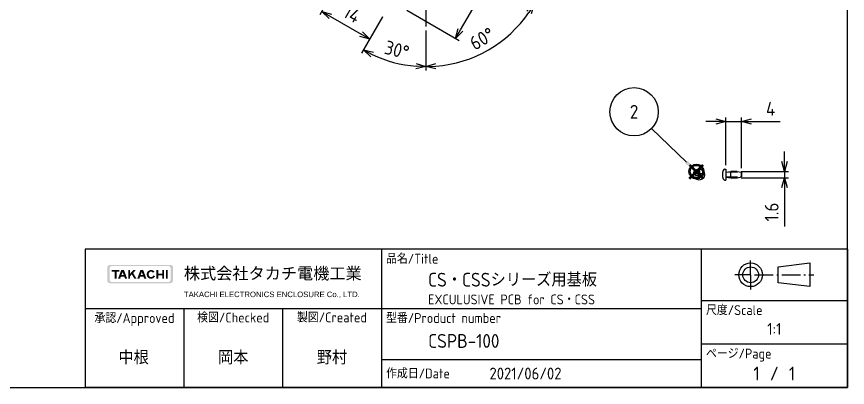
# Model space of a CAD drawing. Header units: millimetres. Extents: x 0 to 403, y 0 to 280.
# Drawn here: x 192.7 to 403, y 0 to 93.8 of the extents above; entities that cross this region are included whole.
import ezdxf
from ezdxf.enums import TextEntityAlignment as Align

# ---------------------------------------------------------------- set-up
doc = ezdxf.new("R2010")
doc.units = ezdxf.units.MM
for name, pattern in [('AM_ISO02W050x2', [3.75, 3, -0.75]), ('AM_ISO08W050', [18, 12, -1.5, 3, -1.5]), ('gen7a', [6.875, 4.75, -0.875, 0.375, -0.875])]:
    doc.linetypes.add(name, pattern=pattern)
doc.layers.add('7A', color=4, linetype='gen7a')
doc.layers.add('RAHM2', color=1, linetype='Continuous')
doc.layers.add('AM_12', color=7, linetype='Continuous', lineweight=50, plot=False)
for name, color, linetype, lineweight in [('AM_5', 3, 'Continuous', 25), ('AM_7', 4, 'AM_ISO08W050', 25), ('AM_8', 1, 'Continuous', 25), ('ﾋﾞｽ', 8, 'Continuous', 25), ('ﾋﾞｽ0', 8, 'AM_ISO02W050x2', 13)]:
    doc.layers.add(name, color=color, linetype=linetype, lineweight=lineweight)
doc.styles.add('ACISOTS', font='isocp.shx', dxfattribs={"height": 1, "bigfont": 'extfont.shx'})
doc.styles.get("Standard").update_dxf_attribs({"font": 'ISOCP.SHX', "bigfont": 'EXTFONT.SHX'})
doc.dimstyles.new('AM_ISO$0', dxfattribs={"dimtxt": 3.5, "dimasz": 2.5, "dimexe": 1, "dimexo": 1, "dimgap": 1.5, "dimtad": 1, "dimdsep": 46, "dimtxsty": 'STANDARD', "dimblk": 'OPEN30', "dimcen": 0, "dimclrd": 3, "dimclre": 3, "dimclrt": 2, "dimadec": 0, "dimazin": 2, "dimtp": 0.1, "dimtm": 0.1, "dimtfac": 0.71, "dimtmove": 0, "dimatfit": 3, "dimldrblk": 'OPEN30', "dimfxl": 1, "dimlwd": -1, "dimlwe": -1, "dimarcsym": 0})
doc.dimstyles.new('AM_ISO$2', dxfattribs={"dimtxt": 3.5, "dimasz": 2.5, "dimexe": 1, "dimexo": 1, "dimgap": 1.5, "dimtad": 1, "dimdsep": 46, "dimtxsty": 'STANDARD', "dimblk": 'OPEN30', "dimcen": 0, "dimclrd": 3, "dimclre": 3, "dimclrt": 2, "dimadec": 0, "dimazin": 2, "dimtp": 0.1, "dimtm": 0.1, "dimtfac": 0.71, "dimtmove": 0, "dimatfit": 3, "dimldrblk": 'OPEN30', "dimfxl": 1, "dimlwd": -1, "dimlwe": -1, "dimarcsym": 0})

# ---------------------------------------------------------------- blocks, each defined once
blk = doc.blocks.new('TK-A3')
blk.add_lwpolyline([(0, 0), (403, 0), (403, 280), (0, 280.0000000000001)], close=True)
blk = doc.blocks.new('A$C0FAF06CF')
at = {"layer": 'AM_8'}
h = blk.add_hatch(color=1, dxfattribs=at)
edge = h.paths.add_edge_path()
edge.add_line((-8.013599999999968, -2.41150000000041), (8.013600000000068, -2.411500000000414))
edge.add_arc((8.013600000000054, -1.773380000000512), 0.6381199999999012, 270, 360)
edge.add_line((8.651719999999955, -1.773380000000512), (8.651719999999967, 1.773379999999486))
edge.add_arc((8.013600000000025, 1.773379999999429), 0.638119999999958, 5.1039e-12, 90.00000000000126)
edge.add_line((8.013599999999997, 2.41149999999939), (-8.013599999999997, 2.411499999999387))
edge.add_arc((-8.013600000000025, 1.773379999999436), 0.638119999999951, 89.99999999999682, 179.9999999999955)
edge.add_line((-8.651719999999983, 1.773379999999486), (-8.651719999999983, -1.773380000000505))
edge.add_arc((-8.013600000000025, -1.773380000000457), 0.638119999999951, 180.0000000000043, 270.0000000000045)
edge = h.paths.add_edge_path(flags=16)
edge.add_line((-7.47193999999996, 2.092439999999486), (7.471940000000017, 2.092439999999479))
edge.add_arc((7.471940000000046, 1.550779999999479), 0.5416600000000003, 7.958078640513122e-13, 90.00000000000148, ccw=False)
edge.add_line((8.013600000000025, 1.550779999999486), (8.013600000000025, -1.550780000000505))
edge.add_arc((7.471940000000017, -1.550780000000502), 0.5416600000000074, 270, 359.99999999999966, ccw=False)
edge.add_line((7.471940000000017, -2.092440000000506), (-7.47193999999996, -2.092440000000513))
edge.add_arc((-7.47193999999996, -1.550780000000505), 0.5416600000000074, 180, 270, ccw=False)
edge.add_line((-8.013599999999968, -1.550780000000505), (-8.013599999999968, 1.550779999999486))
edge.add_arc((-7.47193999999996, 1.550779999999486), 0.5416600000000003, 90, 180, ccw=False)
for points in [[(-5.453699999999969, 0.5935999999994924), (-5.453699999999969, 1.038799999999492), (-7.531299999999987, 1.038799999999492), (-7.531299999999987, 0.5935999999994924), (-6.759619999999983, 0.5935999999994924), (-6.759619999999983, -1.224300000000516), (-6.225379999999972, -1.224300000000516), (-6.225379999999972, 0.5935999999994924)], [(-3.146079999999983, 1.038799999999492), (-3.146079999999983, -1.224300000000516), (-2.671199999999942, -1.224300000000516), (-2.671199999999942, -0.6184186206901412), (-2.193432261217481, -0.1027759420753025), (-1.520149446800417, -1.224300000000516), (-0.9571799999999939, -1.224300000000516), (-1.851807874889658, 0.2659306476478651), (-1.135707252964408, 1.038799999999492), (-1.788279380580377, 1.038799999999492), (-2.671199999999942, 0.085886028951558), (-2.671199999999942, 1.038799999999492)], [(4.304715008555604, 1.038799999999492), (4.304715008555604, -1.224300000000516), (4.775885008555576, -1.224300000000516), (4.775885008555576, -0.315350000000512), (5.829525008555606, -0.315350000000512), (5.829525008555606, -1.224300000000516), (6.300695008555578, -1.224300000000516), (6.300695008555578, 1.038799999999492), (5.829525008555606, 1.038799999999492), (5.829525008555606, 0.1298499999994878), (4.775885008555576, 0.1298499999994878), (4.775885008555576, 1.038799999999492)], [(7.280135008555589, -1.224300000000516), (7.280135008555589, 1.038799999999492), (6.805255008555604, 1.038799999999492), (6.805255008555604, -1.224300000000516)]]:
    blk.add_hatch(color=1, dxfattribs=at).paths.add_polyline_path(points)
h = blk.add_hatch(color=1, dxfattribs=at)
h.paths.add_polyline_path([(-5.264049114754044, -1.224300000000516), (-5.084217508196672, -0.734580000000511), (-4.161102491803262, -0.734580000000511), (-3.981270885245876, -1.224300000000516), (-3.420619999999971, -1.224300000000516), (-4.251659999999958, 1.038799999999492), (-4.993659999999977, 1.038799999999492), (-5.82469999999995, -1.224300000000516)])
h.paths.add_polyline_path([(-4.332759934426206, -0.2671200000005083), (-4.912560065573728, -0.2671200000005083), (-4.622659999999967, 0.5223399999994971)], flags=16)
h = blk.add_hatch(color=1, dxfattribs=at)
h.paths.add_polyline_path([(-0.1961891147540484, -1.224300000000516), (-0.0163575081966769, -0.734580000000511), (0.9067575081967476, -0.734580000000511), (1.086589114754119, -1.224300000000516), (1.64724000000001, -1.224300000000516), (0.8162000000000375, 1.038799999999492), (0.0742000000000189, 1.038799999999492), (-0.7568399999999543, -1.224300000000516)])
h.paths.add_polyline_path([(0.7351000655737892, -0.2671200000005083), (0.1552999344262673, -0.2671200000005083), (0.4452000000000283, 0.5223399999994971)], flags=16)
h = blk.add_hatch(color=1, dxfattribs=at)
edge = h.paths.add_edge_path()
edge.add_ellipse((2.878960000000006, -0.0927500000005264), major_axis=(0, 0.7271600000000495), ratio=0.8673469387754511, start_angle=308.5505407908052, end_angle=246.5820184016549)
edge.add_line((3.469375036740871, -0.3484654247793539), (3.94113500855559, -0.5527900000005097))
edge.add_arc((2.878960000000006, -0.0927500000005122), 1.157520000000026, 38.550540790803325, 336.58201840165333, ccw=False)
edge.add_line((3.784208621486186, 0.6286219454599618), (3.397792961318373, 0.3206961337928842))
blk = doc.blocks.new('TK-仕様書(和英併記)NEW')
for p, q in [((0, 35), (-193, 35)), ((-193, 35), (-193, 0)), ((-118, 35), (-118, 0)), ((-37, 35), (-37, 0)), ((0, 35), (0, 0)), ((-17.5, 30.5), (-9.5, 31.5)), ((-17.5, 26.5), (-17.5, 30.5)), ((-9.5, 31.5), (-9.5, 25.5)), ((-9.5, 25.5), (-17.5, 26.5)), ((-37, 22), (0, 22)), ((-193, 19.99999999999993), (-37, 19.99999999999993)), ((-168.0000000000001, 19.99999999999993), (-168, 0)), ((-143.0000000000001, 19.99999999999993), (-143, 0)), ((-37, 11), (0, 11)), ((-37.00000000000012, 7), (-118, 7)), ((0, 0), (-193, 0))]:
    blk.add_line(p, q)
for radius in [3, 2]:
    blk.add_circle((-24.5, 28.5), radius)
at = {"layer": '7A'}
for p, q in [((-24.5, 28.5), (-24.5, 32.07478664473149)), ((-24.5, 28.5), (-28.5, 28.5)), ((-24.5, 28.5), (-24.5, 24.78991724228479)), ((-23.5, 28.5), (-8.5, 28.5))]:
    blk.add_line(p, q, dxfattribs=at)
at = {"xscale": 0.9599999999999999, "yscale": 0.9599999999999999, "zscale": 0.9599999999999999}
blk.add_blockref('A$C0FAF06CF', (-179.073778946163, 28.68781725888325), dxfattribs=at)
at = {"attachment_point": 4}
for s, insert, char_height, width in [('{\\fMS Gothic|b0|i0|c128|p49;株式会社タカチ電機工業}', (-167.9945135240808, 28.68781725888325), 3, 42.88159814155517), ('{\\fArial|b0|i0|c128|p34;TAKACHI ELECTRONICS ENCLOSURE Co., LTD.}', (-167.9945135240808, 23.41115279672572), 1.399999999999999, 44.44830780058135)]:
    blk.add_mtext(s, dxfattribs=dict(at, insert=insert, char_height=char_height, width=width))
for tag, height, p in [('品名', 3.5, (-106.1561493930892, 27.24999999999994)), ('TITLE', 2.5, (-106.1561493930892, 22.24999999999994)), ('型番', 3.5, (-106.1391682485609, 11.75))]:
    blk.add_attdef(tag, text='', height=height).set_placement(p, align=Align.MIDDLE_LEFT)
for tag, height, p in [('GEN-TITLE-SCA', 3, (-18.5, 14.79266317345349)), ('承認', 3.5, (-180.7195176573868, 7.729076668239944)), ('検図', 3.5, (-155.5000000000001, 7.72907666823994)), ('製図', 3.5, (-130.5000000000001, 7.72907666823994)), ('GEN-TITLE-DAT', 3, (-81.5, 3.5)), ('ページNO.', 3.5, (-23, 3.5)), ('総ページ数', 3.5, (-14, 3.5))]:
    blk.add_attdef(tag, text='', height=height).set_placement(p, align=Align.MIDDLE)
at = {"layer": 'RAHM2', "char_height": 2.5}
for s, insert, width, attachment_point in [('品名/Title', (-116.8002551371314, 33.80103540727967), 90, 1), ('尺度/Scale', (-35.80025513713144, 20.80103540727967), 20, 1), ('承認/Approved', (-180.5000000000001, 18.8010354072796), 22.21535073038012, 2), ('検図/Checked', (-155.5, 18.92584712714763), 19.85268515870859, 2), ('製図/Created', (-130.5, 18.95800561859732), 19.44564691649168, 2), ('型番/Product number', (-116.8002551371314, 18.80103540727961), 90, 1), ('ページ/Page', (-35.80025513713144, 9.80103540727967), 20, 1), ('作成日/Date', (-116.8002551371314, 3.5), 17.84866863742184, 4)]:
    blk.add_mtext(s, dxfattribs=dict(at, insert=insert, width=width, attachment_point=attachment_point))
at = {"layer": 'RAHM2', "color": 0, "insert": (-18.5, 3.5), "char_height": 3.5, "width": 4.469919821818734, "attachment_point": 5}
blk.add_mtext('/', dxfattribs=at)
blk = doc.blocks.new('A$C549649A2')
at = {"layer": 'ﾋﾞｽ'}
for p, q in [((-0.8999999999999772, 0.2000000000000028), (-0.8999999999999772, -0.2000000000000028)), ((-0.1999999999999886, 0.2000000000000028), (-0.8999999999999772, 0.2000000000000028)), ((0.1999999999999886, 0.8999999999999985), (-0.1999999999999886, 0.8999999999999985)), ((-0.1999999999999886, 0.8999999999999985), (-0.1999999999999886, 0.2000000000000028)), ((0.1999999999999886, 0.2000000000000028), (0.1999999999999886, 0.8999999999999985)), ((0.8999999999999772, 0.2000000000000028), (0.1999999999999886, 0.2000000000000028)), ((0.8999999999999772, -0.2000000000000028), (0.8999999999999772, 0.2000000000000028)), ((-0.8999999999999772, -0.2000000000000028), (-0.1999999999999886, -0.2000000000000028)), ((-0.1999999999999886, -0.2000000000000028), (-0.1999999999999886, -0.8999999999999985)), ((-0.1999999999999886, -0.8999999999999985), (0.1999999999999886, -0.8999999999999985)), ((0.1999999999999886, -0.8999999999999985), (0.1999999999999886, -0.2000000000000028)), ((0.1999999999999886, -0.2000000000000028), (0.8999999999999772, -0.2000000000000028))]:
    blk.add_line(p, q, dxfattribs=at)
blk.add_circle((0, 0), 1.400000000000005, dxfattribs=at)
blk = doc.blocks.new('A$C73D23201')
at = {"layer": 'ﾋﾞｽ'}
for p, q in [((-0.2311659380078481, 1.379775601030964), (0, 1.399999999999998)), ((5.68e-14, 1.399999999999998), (-5.68e-14, -1.399999999999998)), ((0.123337295247552, 0.6296009508593629), (1.249999999999658, 0.8000000000000042)), ((2.880384757729316, 0.8000000000000007), (1.249999999999658, 0.8000000000000042)), ((1.249999999999602, -0.7999999999999972), (1.249999999999715, 0.7999999999999972)), ((2.880384757729316, 0.8000000000000007), (4.000000000000071, 0.5999999999999908)), ((4.000000000000071, 0.5999999999999908), (4.000000000000071, -0.6000000000001755)), ((4.000000000000071, -0.4999999999999894), (4.000000000000071, 0.4999999999999823)), ((-0.2311659380081323, -1.379775601031091), (-2.842e-13, -1.400000000000176)), ((0.1233372952474951, -0.6296009508596186), (1.249999999999602, -0.8000000000001605)), ((1.249999999999545, -0.8000000000001605), (2.880384757728492, -0.8000000000001534)), ((2.880384757729316, -0.8000000000000078), (4.000000000000071, -0.6000000000001755))]:
    blk.add_line(p, q, dxfattribs=at)
for centre, radius, start, end in [((2.124369214962996, -8.53e-14), 2.974369214963019, 159.1253612297059, 200.8746387702919), ((-0.1875880666340208, 0.8816782519851003), 0.5, 94.99999999999976, 159.1253612297057), ((0.1000000000000227, 0.7268396810574203), 0.1, 179.9999999999984, 283.4957332808007), ((-0.1875880666341913, -0.8816782519852353), 0.5, 200.8746387702838, 264.9999999999872), ((0.0999999999999659, -0.726839681057676), 0.1, 76.50426671919935, 179.9999999999984)]:
    blk.add_arc(centre, radius, start, end, dxfattribs=at)
at = {"layer": 'ﾋﾞｽ0'}
for p, q in [((0, 0.5999999999999944), (4.000000000000028, 0.5999999999999979)), ((0, -0.600000000000172), (3.999999999999971, -0.600000000000172))]:
    blk.add_line(p, q, dxfattribs=at)
blk = doc.blocks.new('*S53')
at = {"layer": 'AM_12', "color": 4}
for p, q in [((363.0181061377516, 52.85521862306348), (366.5181061377516, 56.35521862306347)), ((363.0181061377516, 56.35521862306347), (366.5181061377516, 52.85521862306348))]:
    blk.add_line(p, q, dxfattribs=at)
blk.add_circle((364.7681061377516, 54.60521862306348), 1.75, dxfattribs=at)
blk = doc.blocks.new('_Open30')
at = {"color": 0, "linetype": 'ByBlock', "lineweight": -2}
for p, q in [((-1, 0.26794919), (0, 0)), ((0, 0), (-1, -0.26794919)), ((0, 0), (-1, 0))]:
    blk.add_line(p, q, dxfattribs=at)
blk = doc.blocks.new('*D32')
at = {"layer": 'AM_5', "color": 3}
for p, q in [((387.0823024538367, 57.16520771475957), (387.0823024538367, 59.66520771475957)), ((376.0823024538356, 54.66520771475957), (388.0823024538366, 54.66520771475957)), ((376.0823024538348, 53.06520771475942), (388.0823024538366, 53.06520771475942)), ((387.0823024538367, 54.66520771475957), (387.0823024538367, 53.06520771475942)), ((387.0823024538367, 50.56520771475942), (387.0823024538367, 40.69158566751531))]:
    blk.add_line(p, q, dxfattribs=at)
at = {"layer": 'Defpoints', "color": 0}
for p in [(375.0823024538356, 54.66520771475957), (375.0823024538348, 53.06520771475942), (387.0823024538367, 53.06520771475942)]:
    blk.add_point(p, dxfattribs=at)
at = {"layer": 'AM_5', "color": 3, "xscale": 2.5, "yscale": 2.5, "zscale": 2.5}
for p, rotation in [((387.0823024538367, 54.66520771475957), 270), ((387.0823024538367, 53.06520771475942), 90)]:
    blk.add_blockref('_Open30', p, dxfattribs=dict(at, rotation=rotation))
at = {"layer": 'AM_5', "color": 2, "insert": (383.8323024538365, 44.37839669113725), "char_height": 3.5, "attachment_point": 5, "rotation": 90}
blk.add_mtext('1.6', dxfattribs=at)
blk = doc.blocks.new('*D33')
at = {"layer": 'AM_5', "color": 3}
for p, q in [((372.2019176961062, 56.26520771475955), (372.2019176961062, 68.26520871475952)), ((376.2019176961062, 55.46520771475954), (376.2019176961062, 68.26520871475952)), ((369.7019176961062, 67.26520871475954), (367.2019176961062, 67.26520871475954)), ((372.2019176961062, 67.26520871475954), (376.2019176961062, 67.26520871475954)), ((378.7019176961062, 67.26520871475954), (385.9519176961062, 67.26520871475954))]:
    blk.add_line(p, q, dxfattribs=at)
at = {"layer": 'Defpoints', "color": 0}
for p in [(376.2019176961062, 67.26520871475954), (372.2019176961062, 55.26520771475954), (376.2019176961062, 54.46520771475954)]:
    blk.add_point(p, dxfattribs=at)
at = {"layer": 'AM_5', "color": 3, "xscale": 2.5, "yscale": 2.5, "zscale": 2.5}
blk.add_blockref('_Open30', (372.2019176961062, 67.26520871475954), dxfattribs=at)
at = {"layer": 'AM_5', "color": 3, "xscale": 2.5, "yscale": 2.5, "zscale": 2.5, "rotation": 180}
blk.add_blockref('_Open30', (376.2019176961062, 67.26520871475954), dxfattribs=at)
at = {"layer": 'AM_5', "color": 2, "insert": (383.5769176961062, 70.51520871475954), "char_height": 3.5, "attachment_point": 5}
blk.add_mtext('4', dxfattribs=at)
blk = doc.blocks.new('*S56')
at = {"layer": 'AM_5', "color": 3}
blk.add_line((353.416086957244, 65.50618288032805), (362.2435867095263, 57.02943017664395), dxfattribs=at)
blk.add_circle((348.9981779578497, 69.7485530990939), 6.125, dxfattribs=at)
at = {"layer": 'AM_5', "color": 3, "linetype": 'Continuous'}
blk.add_trace([(361.9244332052412, 56.69707089019309), (362.5627402138114, 57.36178946309482), (364.7681061377516, 54.60521862306348)], dxfattribs=at)
at = {"layer": 'AM_5', "color": 7, "insert": (348.9981779578497, 69.7485530990939), "char_height": 3.5, "attachment_point": 5, "style": 'ACISOTS'}
blk.add_mtext('2', dxfattribs=at)
blk = doc.blocks.new('*D40')
at = {"layer": 'AM_5', "color": 3}
for p, q in [((308.9446803857458, 125.7447074307737), (322.1823605654936, 118.1019292155419)), ((305.0663351616975, 90.4561035925579), (320.0663351617084, 116.4368657060818)), ((291.4446803857329, 95.43381829832879), (304.6823605654807, 87.79104008309699))]:
    blk.add_line(p, q, dxfattribs=at)
at = {"layer": 'Defpoints', "color": 0}
for p in [(308.0786549819616, 126.2447074307742), (321.3163351617094, 118.6019292155423), (290.5786549819487, 95.93381829832919)]:
    blk.add_point(p, dxfattribs=at)
at = {"layer": 'AM_5', "color": 3, "xscale": 2.5, "yscale": 2.5, "zscale": 2.5}
for p, rotation in [((321.3163351617094, 118.6019292155423), 59.99999999997329), ((303.8163351616965, 88.29104008309739), 239.9999999999733)]:
    blk.add_blockref('_Open30', p, dxfattribs=dict(at, rotation=rotation))
at = {"layer": 'AM_5', "color": 2, "insert": (312.4642918480564, 109.7697404455063), "char_height": 3.5, "attachment_point": 5, "rotation": 59.99999999997329}
blk.add_mtext('35', dxfattribs=at)
blk = doc.blocks.new('*D44')
at = {"layer": 'AM_5', "color": 3}
for p, q in [((285.2975660687027, 93.78670398129843), (279.9718349666238, 84.56226712504802)), ((296.2975660687027, 90.33926286455606), (296.2975660687027, 80.1878006603983))]:
    blk.add_line(p, q, dxfattribs=at)
blk.add_arc((296.2975660687027, 112.8392628645561), 31.65146220415789, 244.5267011164607, 265.4732988835393, dxfattribs=at)
at = {"layer": 'Defpoints', "color": 0}
for p in [(296.2975660687027, 191.339262864556), (306.7975660687027, 131.0257963440293), (285.7975660687027, 94.65272938508286), (296.2975660687027, 91.33926286455606), (285.4721284291697, 83.09661739422494)]:
    blk.add_point(p, dxfattribs=at)
at = {"layer": 'AM_5', "color": 3, "xscale": 2.5, "yscale": 2.5, "zscale": 2.5}
for p, rotation in [((280.4718349666238, 85.42829252883244), 152.2633505582303), ((296.2975660687027, 81.18780066039828), 357.7366494417697)]:
    blk.add_blockref('_Open30', p, dxfattribs=dict(at, rotation=rotation))
at = {"layer": 'AM_5', "color": 2, "insert": (288.9467267415072, 85.4055570171872), "char_height": 3.5, "attachment_point": 5, "rotation": 344.99999999999994}
blk.add_mtext('30°', dxfattribs=at)
blk = doc.blocks.new('*D45')
at = {"layer": 'AM_5', "color": 3}
for p, q in [((303.9170316627429, 108.4401623527589), (324.5745618082157, 96.51353176248537)), ((296.2975660687027, 90.33926286455608), (296.2975660687027, 80.18780066039825))]:
    blk.add_line(p, q, dxfattribs=at)
blk.add_arc((296.2975660687027, 112.8392628645561), 31.6514622041579, 274.5267011164607, 325.4732988835559, dxfattribs=at)
at = {"layer": 'Defpoints', "color": 0}
for p in [(296.2975660687028, 191.339262864556), (296.2975660687027, 112.8392628645561), (303.0510062589584, 108.9401623527586), (296.2975660687028, 91.33926286455608), (307.1230037082387, 83.09661739422592)]:
    blk.add_point(p, dxfattribs=at)
at = {"layer": 'AM_5', "color": 3, "xscale": 2.5, "yscale": 2.5, "zscale": 2.5}
for p, rotation in [((323.7085364044312, 97.01353176248513), 57.73664944178634), ((296.2975660687027, 81.18780066039822), 182.2633505582303)]:
    blk.add_blockref('_Open30', p, dxfattribs=dict(at, rotation=rotation))
at = {"layer": 'AM_5', "color": 2, "insert": (310.4982971707852, 88.2428750911339), "char_height": 3.5, "attachment_point": 5, "rotation": 30.000000000008313}
blk.add_mtext('60°', dxfattribs=at)
blk = doc.blocks.new('*D46')
at = {"layer": 'AM_5', "color": 3}
for p, q in [((280.9232104157205, 114.2100977399572), (269.4217585291625, 94.28899871163038)), ((272.0868220386235, 93.90502411541478), (279.8810506726836, 89.40502411541453)), ((285.2975660687027, 93.78670398129846), (281.5461141821447, 87.28899871163006))]:
    blk.add_line(p, q, dxfattribs=at)
at = {"layer": 'Defpoints', "color": 0}
for p in [(281.4232104157206, 115.0761231437417), (285.7975660687027, 94.6527293850829), (282.0461141821447, 88.1550241154145)]:
    blk.add_point(p, dxfattribs=at)
at = {"layer": 'AM_5', "color": 3, "xscale": 2.5, "yscale": 2.5, "zscale": 2.5}
for p, rotation in [((269.9217585291624, 95.1550241154148), 149.9999999999991), ((282.0461141821447, 88.1550241154145), 329.9999999999991)]:
    blk.add_blockref('_Open30', p, dxfattribs=dict(at, rotation=rotation))
at = {"layer": 'AM_5', "color": 2, "insert": (277.6089363556536, 94.46960667771408), "char_height": 3.5, "attachment_point": 5, "rotation": 329.9999999999991}
blk.add_mtext('14', dxfattribs=at)

msp = doc.modelspace()

# ---------------------------------------------------------------- linework, layer by layer
at = {"layer": 'AM_7'}
msp.add_line((296.2975660687027, 191.339262864556), (296.2975660687027, 91.33926286455608), dxfattribs=at)

# ---------------------------------------------------------------- block references
at = {"lineweight": 0}
msp.add_blockref('TK-A3', (0, 0), dxfattribs=at)
msp.add_blockref('TK-仕様書(和英併記)NEW', (403, 0), dxfattribs=at).add_auto_attribs({'検図': '岡本', '製図': '野村', '承認': '中根', '品名': 'CS・CSSシリーズ用基板', '型番': 'CSPB-100', 'TITLE': 'EXCULUSIVE PCB for CS・CSS', 'GEN-TITLE-DAT': '2021/06/02', 'GEN-TITLE-SCA': '1:1', 'ページNO.': '1', '総ページ数': '1'})
at = {"layer": 'AM_12'}
msp.add_blockref('*S53', (0, 0), dxfattribs=at)
at = {"layer": 'AM_5'}
msp.add_blockref('*S56', (0, 0), dxfattribs=at)
at = {"layer": 'ﾋﾞｽ'}
for name, p in [('A$C549649A2', (365.4510816199338, 53.86520771475955)), ('A$C73D23201', (372.2019176961062, 53.86520771475955))]:
    msp.add_blockref(name, p, dxfattribs=at)

# ---------------------------------------------------------------- dimensions: what is measured, and where the dimension line sits
at = {"layer": 'AM_5'}
dim = msp.add_angular_dim_2l(base=(285.4721284291697, 83.09661739422494), line1=((306.7975660687027, 131.0257963440293), (285.7975660687027, 94.6527293850829)), line2=((296.2975660687027, 191.339262864556), (296.2975660687027, 91.33926286455608)), dimstyle='AM_ISO$2', override={"dimpost": ''}, dxfattribs=at)
dim.commit()
dim.dimension.update_dxf_attribs({"geometry": '*D44', "text_midpoint": (288.9467267415072, 85.40555701718718)})
dim = msp.add_angular_dim_2l(base=(307.1230037082387, 83.09661739422592), line1=((296.2975660687027, 191.339262864556), (296.2975660687027, 91.33926286455608)), line2=((296.2975660687027, 112.8392628645561), (303.0510062589584, 108.9401623527586)), dimstyle='AM_ISO$2', dxfattribs=at)
dim.commit()
dim.dimension.update_dxf_attribs({"geometry": '*D45', "text_midpoint": (310.4982971707852, 88.2428750911339)})
dim = msp.add_linear_dim(base=(321.3163351617094, 118.6019292155423), p1=(290.5786549819487, 95.93381829832919), p2=(308.0786549819616, 126.2447074307742), angle=59.99999999997324, dimstyle='AM_ISO$0', dxfattribs=at)
dim.commit()
dim.dimension.update_dxf_attribs({"geometry": '*D40', "text_midpoint": (315.278874410355, 108.144740445505), "dimtype": 161})
dim = msp.add_linear_dim(base=(282.0461141821447, 88.1550241154145), p1=(281.4232104157206, 115.0761231437417), p2=(285.7975660687027, 94.6527293850829), angle=149.9999999999991, dimstyle='AM_ISO$0', override={"dimpost": ''}, dxfattribs=at)
dim.commit()
dim.dimension.update_dxf_attribs({"geometry": '*D46', "text_midpoint": (277.6089363556536, 94.46960667771408)})
dim = msp.add_linear_dim(base=(376.2019176961062, 67.26520871475954), p1=(372.2019176961062, 55.26520771475954), p2=(376.2019176961062, 54.46520771475954), dimstyle='AM_ISO$0', override={"dimpost": ''}, dxfattribs=at)
dim.commit()
dim.dimension.update_dxf_attribs({"geometry": '*D33', "text_midpoint": (383.5769176961062, 70.51520871475954)})
dim = msp.add_linear_dim(base=(387.0823024538367, 53.06520771475942), p1=(375.0823024538355, 54.66520771475955), p2=(375.0823024538347, 53.06520771475939), angle=89.99999999999984, dimstyle='AM_ISO$0', dxfattribs=at)
dim.commit()
dim.dimension.update_dxf_attribs({"geometry": '*D32', "text_midpoint": (383.8323024538365, 44.37839669113725)})

doc.saveas('drawing.dxf')
